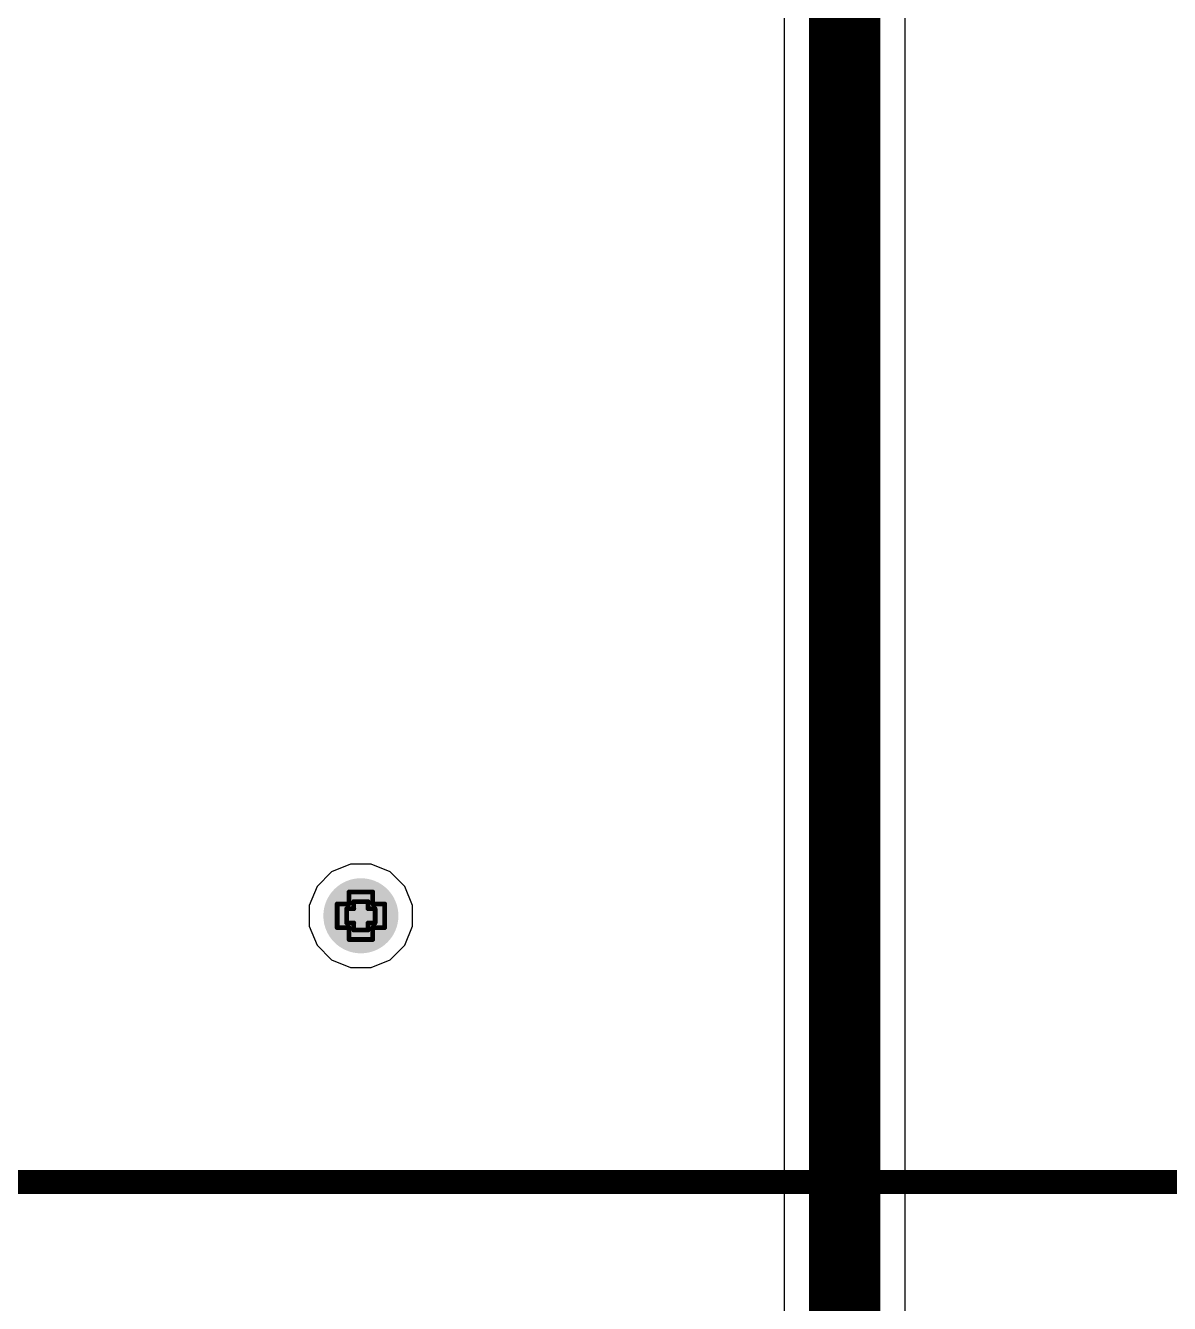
# Model space of a CAD drawing. Header units: inches. Extents: x -7 to 5163, y -3 to 5149.
# Drawn here: x 81.32 to 93.57, y 37.61 to 51.29 of the extents above; entities that cross this region are included whole.
import ezdxf

# ---------------------------------------------------------------- set-up
doc = ezdxf.new("R2010")
doc.units = ezdxf.units.IN
for name, color, linetype in [('Bottom Layer', 5, 'Continuous'), ('Bottom Solder', 6, 'Continuous'), ('Drill Drawing', 1, 'Continuous'), ('GND', 76, 'Continuous'), ('PWR', 16, 'Continuous'), ('Top Layer', 1, 'Continuous'), ('Top Overlay', 2, 'Continuous'), ('Top Solder', 216, 'Continuous'), ('Via Holes', 16, 'Continuous')]:
    doc.layers.add(name, color=color, linetype=linetype)

msp = doc.modelspace()

# ---------------------------------------------------------------- hatches: boundary and pattern name
at = {"layer": 'Bottom Layer'}
h = msp.add_hatch(color=5, dxfattribs=at)
edge = h.paths.add_edge_path()
edge.add_arc((84.912, 41.758), 0.3, 0, 360)
at = {"layer": 'Bottom Solder'}
h = msp.add_hatch(color=6, dxfattribs=at)
edge = h.paths.add_edge_path()
edge.add_arc((84.912, 41.758), 0.402, 0, 360)
at = {"layer": 'GND'}
h = msp.add_hatch(color=76, dxfattribs=at)
edge = h.paths.add_edge_path()
edge.add_arc((84.912, 41.758), 0.3, 0, 360)
at = {"layer": 'PWR'}
h = msp.add_hatch(color=16, dxfattribs=at)
edge = h.paths.add_edge_path()
edge.add_arc((84.912, 41.758), 0.3, 0, 360)
at = {"layer": 'Top Layer'}
h = msp.add_hatch(color=1, dxfattribs=at)
edge = h.paths.add_edge_path()
edge.add_arc((84.912, 41.758), 0.3, 0, 360)
at = {"layer": 'Top Solder'}
h = msp.add_hatch(color=216, dxfattribs=at)
edge = h.paths.add_edge_path()
edge.add_arc((84.912, 41.758), 0.402, 0, 360)
at = {"layer": 'Via Holes'}
h = msp.add_hatch(color=7, dxfattribs=at)
edge = h.paths.add_edge_path()
edge.add_arc((84.912, 41.758), 0.15, 0, 360)

# ---------------------------------------------------------------- linework, layer by layer
at = {"layer": 'Bottom Layer'}
for p, q in [((89.446, 59.127), (89.446, 10.123)), ((90.741, 9.855), (90.741, 59.127))]:
    msp.add_line(p, q, dxfattribs=at)
msp.add_lwpolyline([(90.094, 9.855, 0.762, 0.762, 0), (90.094, 60.477, 0.762, 0.762, 0)], format="xyseb", dxfattribs=at)
at = {"layer": 'Drill Drawing'}
for points in [[(84.785, 41.885, 0.0508, 0.0508, 0), (84.785, 42.012, 0.0508, 0.0508, 0)], [(84.785, 42.012, 0.0508, 0.0508, 0), (85.039, 42.012, 0.0508, 0.0508, 0)], [(85.039, 41.885, 0.0508, 0.0508, 0), (85.039, 42.012, 0.0508, 0.0508, 0)], [(84.658, 41.631, 0.0508, 0.0508, 0), (84.658, 41.885, 0.0508, 0.0508, 0)], [(84.658, 41.885, 0.0508, 0.0508, 0), (84.785, 41.885, 0.0508, 0.0508, 0)], [(84.836, 41.834, 0.0508, 0.0508, 0), (84.836, 41.91, 0.0508, 0.0508, 0)], [(84.836, 41.91, 0.0508, 0.0508, 0), (84.988, 41.91, 0.0508, 0.0508, 0)], [(84.988, 41.834, 0.0508, 0.0508, 0), (84.988, 41.91, 0.0508, 0.0508, 0)], [(85.039, 41.885, 0.0508, 0.0508, 0), (85.166, 41.885, 0.0508, 0.0508, 0)], [(85.166, 41.631, 0.0508, 0.0508, 0), (85.166, 41.885, 0.0508, 0.0508, 0)], [(84.76, 41.681, 0.0508, 0.0508, 0), (84.76, 41.834, 0.0508, 0.0508, 0)], [(84.76, 41.834, 0.0508, 0.0508, 0), (84.836, 41.834, 0.0508, 0.0508, 0)], [(84.988, 41.834, 0.0508, 0.0508, 0), (85.065, 41.834, 0.0508, 0.0508, 0)], [(85.065, 41.681, 0.0508, 0.0508, 0), (85.065, 41.834, 0.0508, 0.0508, 0)], [(84.658, 41.631, 0.0508, 0.0508, 0), (84.785, 41.631, 0.0508, 0.0508, 0)], [(84.76, 41.681, 0.0508, 0.0508, 0), (84.836, 41.681, 0.0508, 0.0508, 0)], [(84.785, 41.504, 0.0508, 0.0508, 0), (84.785, 41.631, 0.0508, 0.0508, 0)], [(84.836, 41.605, 0.0508, 0.0508, 0), (84.836, 41.681, 0.0508, 0.0508, 0)], [(84.836, 41.605, 0.0508, 0.0508, 0), (84.988, 41.605, 0.0508, 0.0508, 0)], [(84.988, 41.681, 0.0508, 0.0508, 0), (85.065, 41.681, 0.0508, 0.0508, 0)], [(84.988, 41.605, 0.0508, 0.0508, 0), (84.988, 41.681, 0.0508, 0.0508, 0)], [(85.039, 41.631, 0.0508, 0.0508, 0), (85.166, 41.631, 0.0508, 0.0508, 0)], [(85.039, 41.504, 0.0508, 0.0508, 0), (85.039, 41.631, 0.0508, 0.0508, 0)], [(84.785, 41.504, 0.0508, 0.0508, 0), (85.039, 41.504, 0.0508, 0.0508, 0)]]:
    msp.add_lwpolyline(points, format="xyseb", dxfattribs=at)
for points in [[(84.772, 42.012, 0.0254, 0.0254, 1), (84.798, 42.012, 0.0254, 0.0254, 1)], [(84.772, 42.012, 0.0254, 0.0254, 1), (84.798, 42.012, 0.0254, 0.0254, 1)], [(85.026, 42.012, 0.0254, 0.0254, 1), (85.052, 42.012, 0.0254, 0.0254, 1)], [(85.026, 42.012, 0.0254, 0.0254, 1), (85.052, 42.012, 0.0254, 0.0254, 1)], [(84.645, 41.885, 0.0254, 0.0254, 1), (84.671, 41.885, 0.0254, 0.0254, 1)], [(84.645, 41.885, 0.0254, 0.0254, 1), (84.671, 41.885, 0.0254, 0.0254, 1)], [(84.772, 41.885, 0.0254, 0.0254, 1), (84.798, 41.885, 0.0254, 0.0254, 1)], [(84.772, 41.885, 0.0254, 0.0254, 1), (84.798, 41.885, 0.0254, 0.0254, 1)], [(84.823, 41.91, 0.0254, 0.0254, 1), (84.849, 41.91, 0.0254, 0.0254, 1)], [(84.823, 41.91, 0.0254, 0.0254, 1), (84.849, 41.91, 0.0254, 0.0254, 1)], [(84.976, 41.91, 0.0254, 0.0254, 1), (85.001, 41.91, 0.0254, 0.0254, 1)], [(84.976, 41.91, 0.0254, 0.0254, 1), (85.001, 41.91, 0.0254, 0.0254, 1)], [(85.026, 41.885, 0.0254, 0.0254, 1), (85.052, 41.885, 0.0254, 0.0254, 1)], [(85.026, 41.885, 0.0254, 0.0254, 1), (85.052, 41.885, 0.0254, 0.0254, 1)], [(85.153, 41.885, 0.0254, 0.0254, 1), (85.179, 41.885, 0.0254, 0.0254, 1)], [(85.153, 41.885, 0.0254, 0.0254, 1), (85.179, 41.885, 0.0254, 0.0254, 1)], [(84.747, 41.834, 0.0254, 0.0254, 1), (84.772, 41.834, 0.0254, 0.0254, 1)], [(84.747, 41.834, 0.0254, 0.0254, 1), (84.772, 41.834, 0.0254, 0.0254, 1)], [(84.823, 41.834, 0.0254, 0.0254, 1), (84.849, 41.834, 0.0254, 0.0254, 1)], [(84.823, 41.834, 0.0254, 0.0254, 1), (84.849, 41.834, 0.0254, 0.0254, 1)], [(84.976, 41.834, 0.0254, 0.0254, 1), (85.001, 41.834, 0.0254, 0.0254, 1)], [(84.976, 41.834, 0.0254, 0.0254, 1), (85.001, 41.834, 0.0254, 0.0254, 1)], [(85.052, 41.834, 0.0254, 0.0254, 1), (85.077, 41.834, 0.0254, 0.0254, 1)], [(85.052, 41.834, 0.0254, 0.0254, 1), (85.077, 41.834, 0.0254, 0.0254, 1)], [(84.645, 41.631, 0.0254, 0.0254, 1), (84.671, 41.631, 0.0254, 0.0254, 1)], [(84.645, 41.631, 0.0254, 0.0254, 1), (84.671, 41.631, 0.0254, 0.0254, 1)], [(84.747, 41.681, 0.0254, 0.0254, 1), (84.772, 41.681, 0.0254, 0.0254, 1)], [(84.747, 41.681, 0.0254, 0.0254, 1), (84.772, 41.681, 0.0254, 0.0254, 1)], [(84.772, 41.631, 0.0254, 0.0254, 1), (84.798, 41.631, 0.0254, 0.0254, 1)], [(84.772, 41.631, 0.0254, 0.0254, 1), (84.798, 41.631, 0.0254, 0.0254, 1)], [(84.823, 41.681, 0.0254, 0.0254, 1), (84.849, 41.681, 0.0254, 0.0254, 1)], [(84.823, 41.681, 0.0254, 0.0254, 1), (84.849, 41.681, 0.0254, 0.0254, 1)], [(84.823, 41.605, 0.0254, 0.0254, 1), (84.849, 41.605, 0.0254, 0.0254, 1)], [(84.823, 41.605, 0.0254, 0.0254, 1), (84.849, 41.605, 0.0254, 0.0254, 1)], [(84.976, 41.681, 0.0254, 0.0254, 1), (85.001, 41.681, 0.0254, 0.0254, 1)], [(84.976, 41.681, 0.0254, 0.0254, 1), (85.001, 41.681, 0.0254, 0.0254, 1)], [(84.976, 41.605, 0.0254, 0.0254, 1), (85.001, 41.605, 0.0254, 0.0254, 1)], [(84.976, 41.605, 0.0254, 0.0254, 1), (85.001, 41.605, 0.0254, 0.0254, 1)], [(85.026, 41.631, 0.0254, 0.0254, 1), (85.052, 41.631, 0.0254, 0.0254, 1)], [(85.026, 41.631, 0.0254, 0.0254, 1), (85.052, 41.631, 0.0254, 0.0254, 1)], [(85.052, 41.681, 0.0254, 0.0254, 1), (85.077, 41.681, 0.0254, 0.0254, 1)], [(85.052, 41.681, 0.0254, 0.0254, 1), (85.077, 41.681, 0.0254, 0.0254, 1)], [(85.153, 41.631, 0.0254, 0.0254, 1), (85.179, 41.631, 0.0254, 0.0254, 1)], [(85.153, 41.631, 0.0254, 0.0254, 1), (85.179, 41.631, 0.0254, 0.0254, 1)], [(84.772, 41.504, 0.0254, 0.0254, 1), (84.798, 41.504, 0.0254, 0.0254, 1)], [(84.772, 41.504, 0.0254, 0.0254, 1), (84.798, 41.504, 0.0254, 0.0254, 1)], [(85.026, 41.504, 0.0254, 0.0254, 1), (85.052, 41.504, 0.0254, 0.0254, 1)], [(85.026, 41.504, 0.0254, 0.0254, 1), (85.052, 41.504, 0.0254, 0.0254, 1)]]:
    msp.add_lwpolyline(points, format="xyseb", close=True, dxfattribs=at)
at = {"layer": 'PWR'}
for p, q in [((84.802, 42.312), (84.598, 42.227)), ((85.022, 42.312), (84.802, 42.312)), ((85.226, 42.227), (85.022, 42.312)), ((84.598, 42.227), (84.443, 42.071)), ((85.382, 42.071), (85.226, 42.227)), ((84.443, 42.071), (84.358, 41.868)), ((85.466, 41.868), (85.382, 42.071)), ((84.358, 41.868), (84.358, 41.647)), ((85.466, 41.647), (85.466, 41.868)), ((84.358, 41.647), (84.443, 41.444)), ((85.382, 41.444), (85.466, 41.647)), ((84.443, 41.444), (84.598, 41.288)), ((85.226, 41.288), (85.382, 41.444)), ((84.598, 41.288), (84.802, 41.204)), ((84.802, 41.204), (85.022, 41.204)), ((85.022, 41.204), (85.226, 41.288))]:
    msp.add_line(p, q, dxfattribs=at)
at = {"layer": 'Top Overlay'}
msp.add_lwpolyline([(80.139, 38.907, 0.254, 0.254, 0), (112.139, 38.907, 0.254, 0.254, 0)], format="xyseb", dxfattribs=at)

doc.saveas('drawing.dxf')
